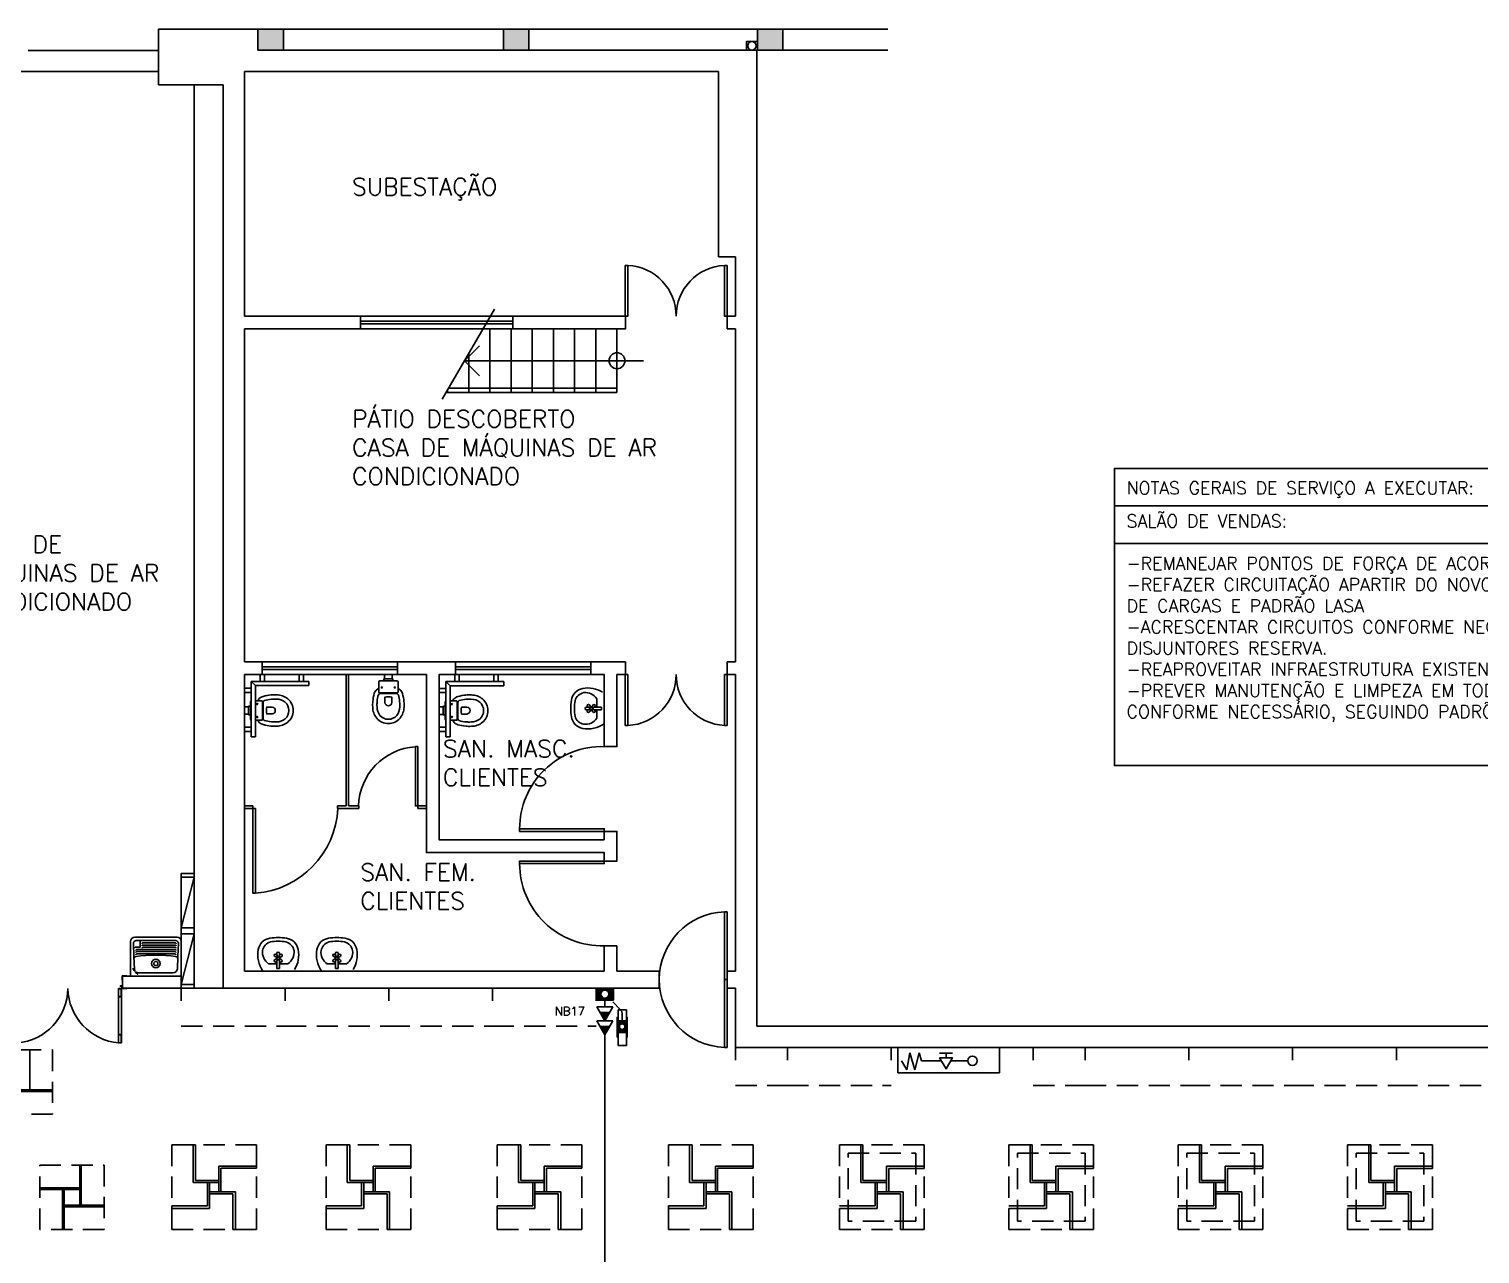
# Model space of a CAD drawing. Header units: metres. Extents: x -367 to 368, y -238 to 223.
# Drawn here: x 235.65 to 252.79, y 208.21 to 222.67 of the extents above; entities that cross this region are included whole.
import ezdxf
from ezdxf.enums import TextEntityAlignment as Align

# ---------------------------------------------------------------- set-up
doc = ezdxf.new("R2010")
doc.units = ezdxf.units.M
for name, pattern in [('CONTINU', [0]), ('DIVIDE', [31.75, 12.7, -6.35, 0, -6.35, 0, -6.35]), ('LA_BAU_BASES GERAIS_R00$0$LA_BAU_MERC_R01$0$HIDDEN', [0.375, 0.25, -0.125])]:
    doc.linetypes.add(name, pattern=pattern)
for name, color, linetype in [('ELE-INDICAÇÕES', 10, 'Continuous'), ('ELE-INSTALAÇÕES', 160, 'Continuous'), ('ELE-TOMADAS', 10, 'Continuous'), ('ELE-VARIADOS', 10, 'Continuous'), ('ELETRICA', 160, 'Continuous'), ('FOLHA', 2, 'Continuous'), ('LA_BAU_BASES GERAIS_R00$0$base', 253, 'Continuous')]:
    doc.layers.add(name, color=color, linetype=linetype)
doc.styles.add('LA_BAU_BASES GERAIS_R00$0$LA_BAU_MERC_R01$0$R40-125-RS', font='romans.shx', dxfattribs={"height": 0.1248})
doc.styles.add('LA_BAU_BASES GERAIS_R00$0$LA_BAU_MERC_R01$0$RS80', font='ROMANS', dxfattribs={"height": 0.18})
doc.styles.add('LA_BAU_BASES GERAIS_R00$0$R60-125-RS', font='romans.shx', dxfattribs={"height": 0.19})
doc.styles.add('LA_BAU_BASES GERAIS_R00$0$R80-100-RS', font='romans.shx', dxfattribs={"height": 0.203})
doc.styles.get("Standard").update_dxf_attribs({"font": 'romans.shx'})

# ---------------------------------------------------------------- blocks, each defined once
blk = doc.blocks.new('LA_BAU_BASES GERAIS_R00$0$LA_BAU_ALVENARIA TÉRREO_R01$0$JAN')
for p, q in [((0, -0.06), (1, -0.06)), ((0, -0.09), (1, -0.09))]:
    blk.add_line(p, q)
blk = doc.blocks.new('LA_BAU_BASES GERAIS_R00$0$LA_BAU_ALVENARIA TÉRREO_R01$0$A$C718C13CF')
for p, q in [((0.031, 0.258), (0.031, 0.227)), ((0.031, 0.258), (0.031, 0.227)), ((0.123, 0.258), (0.032, 0.258)), ((0.123, 0.258), (0.032, 0.258)), ((0.123, 0.227), (0.032, 0.227)), ((0.123, 0.227), (0.032, 0.227)), ((0.211, 0.227), (0.184, 0.227)), ((0.211, 0.227), (0.184, 0.227)), ((0.211, 0.257), (0.186, 0.257)), ((0.211, 0.257), (0.186, 0.257))]:
    blk.add_line(p, q)
for points in [[(0.397, 0.242, 0.034357), (0.389, 0.339, 0.320642), (0.255, 0.477, 0.205325), (0, 0.422)], [(0.353, 0.242, 0.034703), (0.345, 0.334, 0.286734), (0.242, 0.428, 0.276978), (0.088, 0.356), (0.088, 0.356)], [(0.397, 0.242, -0.034357), (0.389, 0.145, -0.320642), (0.255, 0.006, -0.186568), (0.02, 0.048)], [(0.397, 0.242, -0.034357), (0.389, 0.145, -0.320642), (0.255, 0.006, -0.186568), (0.02, 0.048)], [(0.353, 0.242, -0.034703), (0.345, 0.15, -0.286734), (0.242, 0.055, -0.276978), (0.088, 0.127), (0.088, 0.137)]]:
    blk.add_lwpolyline(points, format="xyb")
for points in [[(0.088, 0.356), (0.088, 0.258)], [(0.088, 0.326), (0.088, 0.258)], [(0.088, 0.227), (0.088, 0.127)]]:
    blk.add_lwpolyline(points)
blk.add_lwpolyline([(0.171, 0.277, -1.821489), (0.189, 0.258, 0.241819), (0.171, 0.242, 0.241819), (0.189, 0.225, -1.821489), (0.17, 0.206, 0.241819), (0.154, 0.224, 0.241819), (0.137, 0.207, -1.821489), (0.119, 0.225, 0.241819), (0.137, 0.242, 0.241819), (0.119, 0.259, -1.821489), (0.138, 0.277, 0.241819), (0.154, 0.259, 0.241819)], format="xyb", close=True)
blk.add_circle((0.154, 0.242), 0.0167)
blk.add_circle((0.154, 0.242), 0.0167)
blk.add_arc((0.211, 0.242), 0.015, 270, 90)
blk = doc.blocks.new('LA_BAU_BASES GERAIS_R00$0$LA_BAU_ALVENARIA TÉRREO_R01')
at = {"layer": 'LA_BAU_BASES GERAIS_R00$0$base', "linetype": 'Continuous'}
h = blk.add_hatch(color=256, dxfattribs=at)
h.dxf.hatch_style = 1
h.paths.add_polyline_path([(238.655, 222.67), (238.355, 222.67), (238.355, 222.42), (238.655, 222.42)])
h = blk.add_hatch(color=256, dxfattribs=at)
h.dxf.hatch_style = 1
h.paths.add_polyline_path([(241.555, 222.67), (241.255, 222.67), (241.255, 222.42), (241.555, 222.42)])
h = blk.add_hatch(color=256, dxfattribs=at)
h.dxf.hatch_style = 1
h.paths.add_polyline_path([(244.555, 222.67), (244.255, 222.67), (244.255, 222.42), (244.555, 222.42)])
for p, q in [((238.355, 222.67), (237.18, 222.67)), ((237.18, 222.67), (237.18, 222.01)), ((238.355, 222.67), (238.655, 222.67)), ((238.355, 222.42), (238.355, 222.67)), ((238.655, 222.67), (244.28, 222.67)), ((238.655, 222.67), (238.655, 222.42)), ((241.255, 222.67), (241.555, 222.67)), ((241.255, 222.42), (241.255, 222.67)), ((241.555, 222.67), (241.555, 222.42)), ((244.255, 222.67), (244.555, 222.67)), ((244.255, 222.42), (244.255, 222.67)), ((244.53, 222.67), (245.793, 222.67)), ((244.555, 222.67), (244.555, 222.42)), ((238.355, 222.42), (244.245, 222.42)), ((244.245, 222.42), (244.245, 210.9)), ((244.245, 222.42), (245.793, 222.42)), ((235.64, 222.415), (237.18, 222.415)), ((232.75, 222.17), (237.18, 222.17)), ((243.795, 222.17), (238.195, 222.17)), ((238.195, 222.17), (238.195, 219.28)), ((243.795, 219.98), (243.795, 222.17)), ((237.18, 222.01), (237.945, 222.01)), ((237.6, 211.35), (237.6, 222.01)), ((237.945, 222.01), (237.945, 211.35)), ((243.995, 219.98), (243.795, 219.98)), ((243.995, 219.28), (243.995, 219.98)), ((240.529, 218.3), (241.147, 219.363)), ((238.195, 219.28), (239.565, 219.28)), ((239.565, 219.28), (241.365, 219.28)), ((239.565, 219.28), (239.565, 219.13)), ((243.895, 219.13), (243.895, 219.28)), ((243.895, 219.28), (243.995, 219.28)), ((239.565, 219.13), (238.195, 219.13)), ((238.195, 219.13), (238.195, 215.2)), ((239.565, 219.13), (241.365, 219.13)), ((241.095, 219.13), (241.095, 218.38)), ((241.345, 219.13), (241.345, 218.38)), ((241.595, 219.13), (241.595, 218.38)), ((241.845, 219.13), (241.845, 218.38)), ((242.095, 219.13), (242.095, 218.38)), ((242.345, 219.13), (242.345, 218.38)), ((242.595, 219.13), (242.595, 218.38)), ((243.995, 219.13), (243.895, 219.13)), ((243.995, 215.2), (243.995, 219.13)), ((240.845, 218.843), (240.845, 218.38)), ((240.575, 218.38), (242.595, 218.38)), ((240.595, 218.414), (240.595, 218.38)), ((240.604, 218.43), (242.595, 218.43)), ((238.195, 215.2), (238.403, 215.2)), ((238.403, 215.05), (238.195, 215.05)), ((238.195, 215.05), (238.195, 211.55)), ((238.381, 214.97), (238.381, 215.05)), ((238.403, 215.2), (240.003, 215.2)), ((238.403, 215.2), (238.403, 215.05)), ((238.403, 215.14), (240.003, 215.14)), ((238.403, 215.11), (240.003, 215.11)), ((238.403, 215.05), (240.003, 215.05)), ((238.431, 214.97), (238.431, 215.05)), ((238.842, 214.97), (238.842, 215.05)), ((238.892, 214.97), (238.892, 215.05)), ((239.395, 215.05), (239.395, 213.5)), ((239.425, 215.05), (239.425, 213.5)), ((239.851, 215.001), (239.851, 215.05)), ((239.94, 215.001), (239.94, 215.05)), ((240.688, 215.2), (242.287, 215.2)), ((240.688, 215.14), (242.287, 215.14)), ((240.688, 215.11), (242.287, 215.11)), ((240.688, 215.05), (242.287, 215.05)), ((243.895, 215.05), (243.895, 215.2)), ((243.895, 215.2), (243.995, 215.2)), ((243.995, 215.05), (243.895, 215.05)), ((243.995, 211.55), (243.995, 215.05)), ((238.275, 214.889), (238.195, 214.889)), ((238.275, 214.97), (238.957, 214.97)), ((238.275, 214.97), (238.275, 214.315)), ((238.275, 214.97), (238.325, 214.92)), ((238.325, 214.92), (238.957, 214.92)), ((238.325, 214.92), (238.325, 214.315)), ((238.957, 214.97), (238.957, 214.92)), ((240.575, 214.888), (240.495, 214.888)), ((240.575, 214.969), (240.575, 214.314)), ((240.575, 214.969), (240.625, 214.919)), ((240.575, 214.969), (241.257, 214.969)), ((240.625, 214.919), (240.625, 214.314)), ((240.625, 214.919), (241.257, 214.919)), ((240.681, 214.969), (240.681, 215.049)), ((240.731, 214.969), (240.731, 215.049)), ((241.142, 214.969), (241.142, 215.049)), ((241.192, 214.969), (241.192, 215.049)), ((241.257, 214.969), (241.257, 214.919)), ((238.275, 214.839), (238.195, 214.839)), ((240.575, 214.838), (240.495, 214.838)), ((238.242, 214.671), (238.195, 214.671)), ((238.242, 214.582), (238.195, 214.582)), ((240.542, 214.67), (240.495, 214.67)), ((240.542, 214.581), (240.495, 214.581)), ((238.275, 214.429), (238.195, 214.429)), ((238.275, 214.379), (238.195, 214.379)), ((240.575, 214.428), (240.495, 214.428)), ((240.575, 214.378), (240.495, 214.378)), ((238.325, 214.315), (238.275, 214.315)), ((240.625, 214.314), (240.575, 214.314)), ((238.195, 213.5), (238.295, 213.5)), ((238.195, 213.47), (238.295, 213.47)), ((238.295, 213.5), (238.295, 213.47)), ((239.295, 213.5), (239.395, 213.5)), ((239.295, 213.5), (239.295, 213.47)), ((239.295, 213.47), (239.545, 213.47)), ((239.425, 213.5), (239.545, 213.5)), ((239.545, 213.5), (239.545, 213.47)), ((240.245, 213.5), (240.345, 213.5)), ((240.245, 213.5), (240.245, 213.47)), ((240.245, 213.47), (240.345, 213.47)), ((237.6, 212.661), (237.45, 212.061)), ((237.45, 211.991), (237.45, 212.061)), ((237.6, 211.991), (237.45, 211.391)), ((236.85, 211.9), (236.85, 211.5)), ((236.885, 211.879), (236.891, 211.723)), ((236.9, 211.95), (237.4, 211.95)), ((236.955, 211.832), (236.907, 211.832)), ((236.955, 211.91), (236.915, 211.91)), ((237.135, 211.806), (236.924, 211.806)), ((237.135, 211.91), (236.955, 211.91)), ((236.965, 211.842), (236.965, 211.9)), ((237.135, 211.884), (236.995, 211.884)), ((237.135, 211.858), (236.996, 211.858)), ((237.135, 211.832), (236.997, 211.832)), ((237.135, 211.91), (237.385, 211.91)), ((237.135, 211.884), (237.379, 211.884)), ((237.135, 211.858), (237.378, 211.858)), ((237.135, 211.832), (237.377, 211.832)), ((237.135, 211.806), (237.376, 211.806)), ((237.415, 211.879), (237.409, 211.723)), ((237.45, 211.9), (237.45, 211.5)), ((242.445, 211.55), (242.445, 211.85)), ((242.445, 211.85), (242.595, 211.85)), ((242.595, 211.85), (242.595, 211.55)), ((236.891, 211.723), (236.897, 211.571)), ((237.134, 211.78), (236.923, 211.78)), ((237.134, 211.754), (236.924, 211.754)), ((237.134, 211.78), (237.375, 211.78)), ((237.134, 211.754), (237.374, 211.754)), ((237.409, 211.723), (237.403, 211.578)), ((236.86, 211.49), (237.44, 211.49)), ((236.947, 211.53), (237.135, 211.53)), ((237.353, 211.53), (237.135, 211.53)), ((238.195, 211.55), (242.445, 211.55)), ((242.595, 211.55), (243.095, 211.55)), ((243.095, 211.55), (243.095, 211.35)), ((243.895, 211.35), (243.895, 211.55)), ((243.895, 211.55), (243.995, 211.55)), ((236.707, 211.342), (236.707, 210.798)), ((236.742, 211.342), (236.742, 210.798)), ((237.45, 211.38), (237.45, 211.35)), ((243.095, 211.35), (237.6, 211.35)), ((243.995, 211.35), (243.895, 211.35)), ((243.995, 210.65), (243.995, 211.35)), ((244.245, 210.9), (267.681, 210.9)), ((255.305, 210.65), (243.995, 210.65)), ((245.956, 210.491), (246.017, 210.385)), ((246.017, 210.385), (246.054, 210.587)), ((246.054, 210.587), (246.113, 210.385)), ((246.113, 210.385), (246.162, 210.587)), ((246.162, 210.587), (246.193, 210.492)), ((246.193, 210.492), (246.426, 210.492)), ((246.405, 210.582), (246.556, 210.582)), ((246.481, 210.527), (246.481, 210.582)), ((246.536, 210.492), (246.739, 210.492))]:
    blk.add_line(p, q, dxfattribs=at)
for points in [[(244.123, 222.42), (244.123, 222.522), (244.255, 222.522)], [(239.94, 215.001), (239.895, 215.001), (239.85, 215.001)], [(238.242, 214.671), (238.242, 214.627), (238.242, 214.582)], [(240.542, 214.67), (240.542, 214.625), (240.542, 214.581)], [(237.45, 212.661), (237.45, 212.702), (237.6, 212.702)], [(243.895, 211.45), (243.865, 211.45), (243.895, 211.45), (243.895, 212.25), (243.865, 212.25), (243.865, 211.45)], [(237.6, 211.35), (237.45, 211.35), (237.45, 211.391)], [(243.895, 211.45), (243.865, 211.45), (243.895, 211.45), (243.895, 210.65), (243.865, 210.65), (243.865, 211.45)], [(236.738, 211.249), (236.725, 211.249), (236.725, 211.246)], [(242.607, 210.773), (242.597, 210.773), (242.597, 211.003), (242.607, 211.003)], [(242.707, 211.003), (242.717, 211.003), (242.717, 210.773), (242.707, 210.773)], [(236.738, 210.799), (236.725, 210.799), (236.725, 210.802)]]:
    blk.add_lwpolyline(points, dxfattribs=at)
for points in [[(242.693, 219.88), (242.723, 219.88), (242.723, 219.28), (242.693, 219.28)], [(243.895, 219.88), (243.865, 219.88), (243.865, 219.28), (243.895, 219.28)], [(241.365, 219.13), (241.365, 219.28), (242.695, 219.28), (242.695, 219.13)], [(242.445, 213.1), (242.445, 213.2), (242.595, 213.2), (242.595, 212.85), (242.445, 212.85), (242.445, 212.95), (240.345, 212.95), (240.345, 215.05), (240.003, 215.05), (240.003, 215.2), (240.688, 215.2), (240.688, 215.05), (240.495, 215.05), (240.495, 213.1)], [(242.287, 215.2), (242.695, 215.2), (242.695, 215.05), (242.595, 215.05), (242.595, 214.2), (242.445, 214.2), (242.445, 215.05), (242.287, 215.05)], [(242.693, 214.45), (242.723, 214.45), (242.723, 215.05), (242.693, 215.05)], [(243.895, 214.45), (243.865, 214.45), (243.865, 215.05), (243.895, 215.05)], [(240.245, 214.2), (240.215, 214.2), (240.215, 213.5), (240.245, 213.5)], [(238.325, 213.47), (238.325, 212.47), (238.295, 212.47), (238.295, 213.47)], [(241.445, 213.23), (241.445, 213.2), (242.445, 213.2), (242.445, 213.23)], [(241.445, 212.82), (241.445, 212.85), (242.445, 212.85), (242.445, 212.82)], [(237.6, 212.061), (237.6, 212.661), (237.45, 212.661), (237.45, 212.061)], [(237.6, 211.391), (237.6, 211.991), (237.45, 211.991), (237.45, 211.391)], [(236.757, 211.49), (237.45, 211.49), (237.45, 211.35), (236.757, 211.35)], [(245.912, 210.35), (245.912, 210.65), (247.112, 210.65), (247.112, 210.35)], [(246.405, 210.527), (246.556, 210.527), (246.481, 210.396)]]:
    blk.add_lwpolyline(points, close=True, dxfattribs=at)
for points in [[(239.895, 214.976), (239.794, 214.976, 0.411177), (239.781, 214.964), (239.781, 214.894, -0.293607), (239.777, 214.886, 0.168721), (239.739, 214.852, 0.065493), (239.729, 214.826, 0.054217), (239.711, 214.734, 0.032691), (239.71, 214.668, 0.170487), (239.757, 214.536, 0.222764), (239.895, 214.472, 0.222764), (240.033, 214.536, 0.170487), (240.08, 214.668, 0.032691), (240.079, 214.734, 0.054217), (240.061, 214.826, 0.065493), (240.051, 214.852, 0.168721), (240.013, 214.886, -0.293607), (240.009, 214.894), (240.009, 214.964, 0.411177), (239.996, 214.976)], [(238.72, 214.627, -0.222371), (238.675, 214.528, -0.171293), (238.573, 214.492, -0.033324), (238.513, 214.493, -0.054221), (238.432, 214.509, -0.314946), (238.416, 214.532), (238.416, 214.627), (238.416, 214.721, -0.314946), (238.432, 214.744, -0.054221), (238.513, 214.76, -0.033324), (238.573, 214.761, -0.171293), (238.675, 214.725, -0.222371)], [(239.895, 214.523, -0.222371), (239.796, 214.568, -0.171293), (239.761, 214.669, -0.033324), (239.762, 214.73, -0.054221), (239.777, 214.811, -0.314946), (239.8, 214.827), (239.895, 214.827), (239.99, 214.827, -0.314946), (240.013, 214.811, -0.054221), (240.028, 214.73, -0.033324), (240.029, 214.669, -0.171293), (239.994, 214.568, -0.222371)], [(239.936, 214.72), (239.936, 214.784, 0.075), (239.854, 214.784), (239.854, 214.72, 0.9125)], [(241.02, 214.625, -0.222371), (240.975, 214.526, -0.171293), (240.873, 214.491, -0.033324), (240.813, 214.492, -0.054221), (240.732, 214.508, -0.314946), (240.716, 214.53), (240.716, 214.625), (240.716, 214.72, -0.314946), (240.732, 214.743, -0.054221), (240.813, 214.759, -0.033324), (240.873, 214.76, -0.171293), (240.975, 214.724, -0.222371)], [(238.523, 214.667), (238.459, 214.667, 0.075), (238.459, 214.586), (238.523, 214.586, 0.9125)], [(240.823, 214.666), (240.759, 214.666, 0.075), (240.759, 214.585), (240.823, 214.585, 0.9125)], [(236.753, 211.495), (236.753, 211.442), (236.754, 211.442, 0.414214), (236.757, 211.445), (236.757, 211.487, -0.414214), (236.76, 211.49), (236.8, 211.49, 0.414214), (236.803, 211.493), (236.803, 211.495)], [(236.757, 211.353), (236.757, 211.375, 0.414214), (236.754, 211.378), (236.753, 211.378), (236.753, 211.345), (236.803, 211.345), (236.803, 211.347, 0.414214), (236.8, 211.35), (236.76, 211.35, -0.414214)], [(236.707, 210.798), (236.707, 210.706, 0.414214), (236.711, 210.702), (236.738, 210.702, 0.414214), (236.742, 210.706), (236.742, 210.798, 0.414214), (236.738, 210.802), (236.711, 210.802, 0.414214)]]:
    blk.add_lwpolyline(points, format="xyb", close=True, dxfattribs=at)
for points in [[(240.009, 214.894), (240.009, 214.843, -0.422271), (240.001, 214.835), (239.789, 214.835, -0.422271), (239.781, 214.843), (239.781, 214.894)], [(239.85, 215.001, 0.399707), (239.843, 214.994), (239.843, 214.976)], [(239.94, 215.001, -0.399707), (239.947, 214.994), (239.947, 214.976)], [(238.275, 214.739, 0.325831), (238.267, 214.728), (238.267, 214.627), (238.267, 214.525, 0.325831), (238.275, 214.514, 0.325831)], [(238.325, 214.513), (238.348, 214.513, -0.293607), (238.356, 214.508, 0.168721), (238.391, 214.471, 0.065493), (238.417, 214.461, 0.054217), (238.508, 214.443, 0.032691), (238.575, 214.442, 0.170487), (238.707, 214.489, 0.222764), (238.771, 214.627, 0.222764), (238.707, 214.764, 0.170487), (238.575, 214.812, 0.032691), (238.508, 214.81, 0.054217), (238.417, 214.793, 0.065493), (238.391, 214.782, 0.168721), (238.356, 214.745, -0.293607), (238.348, 214.74), (238.325, 214.74)], [(238.348, 214.74), (238.4, 214.74, -0.422271), (238.408, 214.732), (238.408, 214.521, -0.422271), (238.4, 214.513), (238.348, 214.513)], [(240.575, 214.738, 0.325831), (240.567, 214.727), (240.567, 214.625), (240.567, 214.524, 0.325831), (240.575, 214.512, 0.325831)], [(240.625, 214.512), (240.648, 214.512, -0.293607), (240.656, 214.507, 0.168721), (240.691, 214.47, 0.065493), (240.717, 214.459, 0.054217), (240.808, 214.441, 0.032691), (240.875, 214.44, 0.170487), (241.007, 214.487, 0.222764), (241.071, 214.625, 0.222764), (241.007, 214.763, 0.170487), (240.875, 214.81, 0.032691), (240.808, 214.809, 0.054217), (240.717, 214.791, 0.065493), (240.691, 214.781, 0.168721), (240.656, 214.743, -0.293607), (240.648, 214.739), (240.625, 214.739)], [(240.648, 214.739), (240.7, 214.739, -0.422271), (240.708, 214.731), (240.708, 214.52, -0.422271), (240.7, 214.512), (240.648, 214.512)], [(238.242, 214.671, -0.399707), (238.249, 214.678), (238.267, 214.678)], [(238.242, 214.582, 0.399707), (238.249, 214.575), (238.267, 214.575)], [(238.771, 214.628, 0.000669), (238.771, 214.628, 0.170487)], [(240.542, 214.67, -0.399707), (240.549, 214.677), (240.567, 214.677)], [(240.542, 214.581, 0.399707), (240.549, 214.574), (240.567, 214.574)], [(241.071, 214.626, 0.000669), (241.071, 214.627, 0.170487)], [(239.895, 214.472, 0.000669), (239.895, 214.472, 0.170487)], [(236.742, 211.342, 0.414214), (236.738, 211.346), (236.711, 211.346, 0.414214), (236.707, 211.342)], [(236.724, 211.246), (236.724, 211.249), (236.711, 211.249, -0.414214), (236.71, 211.25), (236.71, 211.342, -0.414214), (236.711, 211.343), (236.738, 211.343, -0.414214), (236.739, 211.342), (236.739, 211.25, -0.414214), (236.738, 211.249)], [(236.753, 211.376), (236.728, 211.376), (236.728, 211.375, 0.414214), (236.731, 211.372), (236.745, 211.372, -0.414214), (236.748, 211.369), (236.748, 211.355, 0.414214), (236.751, 211.352), (236.753, 211.352)], [(236.707, 211.25, 0.414214), (236.711, 211.246), (236.738, 211.246, 0.414214), (236.742, 211.25)], [(236.724, 210.802), (236.724, 210.799), (236.711, 210.799, 0.414214), (236.71, 210.798)], [(236.71, 210.798), (236.71, 210.706, 0.414214), (236.711, 210.705), (236.738, 210.705, 0.414214), (236.739, 210.706), (236.739, 210.798, 0.414214), (236.738, 210.799)]]:
    blk.add_lwpolyline(points, format="xyb", dxfattribs=at)
at = {"layer": 'LA_BAU_BASES GERAIS_R00$0$base', "linetype": 'Continuous', "elevation": 0}
blk.add_lwpolyline([(242.607, 211.093), (242.707, 211.093), (242.707, 210.673), (242.607, 210.673)], close=True, dxfattribs=at)
at = {"layer": 'LA_BAU_BASES GERAIS_R00$0$base', "linetype": 'Continuous'}
for centre, radius in [((244.189, 222.472), 0.05), ((239.818, 214.898), 0.0071), ((239.972, 214.898), 0.0071), ((238.345, 214.703), 0.0071), ((240.645, 214.702), 0.0071), ((238.345, 214.55), 0.0071), ((240.645, 214.549), 0.0071), ((237.149, 211.64), 0.05), ((237.149, 211.64), 0.025), ((236.747, 211.347), 0.00438), ((236.747, 211.347), 0.00238), ((246.793, 210.492), 0.0549)]:
    blk.add_circle(centre, radius, dxfattribs=at)
for centre, radius, start, end in [((242.693, 219.28), 0.601, 0, 87.1376), ((243.895, 219.28), 0.601, 92.8624, 180), ((242.693, 215.05), 0.601, 272.8624, 0), ((243.895, 215.05), 0.601, 180, 267.1376), ((240.262, 213.482), 0.719, 93.7751, 178.5816), ((242.415, 213.23), 0.97, 88.2551, 180), ((238.247, 213.519), 1.052, 274.2259, 357.2997), ((242.415, 212.82), 0.97, 180, 271.7449), ((243.895, 211.451), 0.8, 92.1476, 180.0402), ((236.9, 211.9), 0.05, 90, 180), ((236.915, 211.88), 0.03, 90, 182.2243), ((236.907, 211.822), 0.01, 90, 182.2243), ((236.924, 211.796), 0.01, 90, 182.2243), ((236.955, 211.9), 0.01, 0, 90), ((236.955, 211.842), 0.01, 270, 0), ((236.995, 211.874), 0.01, 90, 182.2243), ((236.996, 211.848), 0.01, 90, 182.2243), ((236.997, 211.822), 0.01, 90, 182.2243), ((237.376, 211.796), 0.01, 357.7757, 90), ((237.377, 211.822), 0.01, 357.7757, 90), ((237.378, 211.848), 0.01, 357.7757, 90), ((237.379, 211.874), 0.01, 357.7757, 90), ((237.385, 211.88), 0.03, 357.7757, 90), ((237.4, 211.9), 0.05, 0, 90), ((236.915, 211.698), 0.025, 99.1743, 159.9666), ((237.149, 209.993), 1.746, 82.1711, 97.8289), ((236.923, 211.77), 0.01, 90, 182.2243), ((236.924, 211.744), 0.01, 90, 182.2243), ((237.374, 211.744), 0.01, 357.7757, 90), ((237.375, 211.77), 0.01, 357.7757, 90), ((237.383, 211.698), 0.025, 357.7757, 80.8257), ((236.86, 211.5), 0.01, 180, 270), ((236.882, 211.574), 0.005, 5.5996, 180), ((236.947, 211.58), 0.06, 185.5996, 205.1435), ((236.897, 211.557), 0.005, 205.1435, 25.1435), ((236.947, 211.58), 0.05, 190.4931, 205.1435), ((236.914, 211.536), 0.005, 53.6197, 233.6197), ((236.947, 211.58), 0.06, 233.6197, 254.832), ((236.947, 211.58), 0.05, 233.6197, 270), ((236.93, 211.517), 0.005, 270, 74.832), ((237.353, 211.58), 0.05, 270, 357.7757), ((237.44, 211.5), 0.01, 270, 0), ((235.458, 211.351), 0.651, 274.7799, 359.5555), ((236.771, 211.362), 0.662, 181.3746, 264.8076), ((243.895, 211.449), 0.8, 179.9598, 267.8524)]:
    blk.add_arc(centre, radius, start, end, dxfattribs=at)
at = {"layer": 'LA_BAU_BASES GERAIS_R00$0$base', "linetype": 'Continuous', "xscale": 1.8, "zscale": 1.8}
blk.add_blockref('LA_BAU_BASES GERAIS_R00$0$LA_BAU_ALVENARIA TÉRREO_R01$0$JAN', (239.565, 219.28), dxfattribs=at)
at = {"layer": 'LA_BAU_BASES GERAIS_R00$0$base', "linetype": 'Continuous'}
for p, rotation in [((242.445, 214.892), 180), ((238.836, 211.55), 90), ((239.528, 211.55), 90)]:
    blk.add_blockref('LA_BAU_BASES GERAIS_R00$0$LA_BAU_ALVENARIA TÉRREO_R01$0$A$C718C13CF', p, dxfattribs=dict(at, rotation=rotation))
blk = doc.blocks.new('LA_BAU_BASES GERAIS_R00$0$LA_BAU_MERC_R01')
at = {"layer": 'LA_BAU_BASES GERAIS_R00$0$base'}
for p, q in [((237.45, 211.35), (237.45, 211.2)), ((238.675, 211.35), (237.45, 211.35)), ((238.675, 211.35), (238.675, 211.2)), ((239.9, 211.35), (238.675, 211.35)), ((238.675, 211.35), (238.675, 211.2)), ((239.9, 211.35), (239.9, 211.2)), ((241.125, 211.35), (239.9, 211.35)), ((239.9, 211.35), (239.9, 211.2)), ((241.125, 211.35), (241.125, 211.2)), ((242.35, 211.35), (241.125, 211.35)), ((241.125, 211.35), (241.125, 211.2)), ((242.35, 211.35), (242.35, 211.2)), ((243.995, 210.65), (243.995, 210.5)), ((244.607, 210.65), (243.995, 210.65)), ((244.607, 210.65), (244.607, 210.5)), ((245.833, 210.65), (244.607, 210.65)), ((244.607, 210.65), (244.607, 210.5)), ((245.833, 210.65), (245.833, 210.5)), ((247.511, 210.65), (247.511, 210.5)), ((248.124, 210.65), (247.511, 210.65)), ((248.124, 210.65), (248.124, 210.5)), ((248.124, 210.65), (248.124, 210.5)), ((249.349, 210.65), (248.124, 210.65)), ((249.349, 210.65), (249.349, 210.5)), ((249.349, 210.65), (249.349, 210.5)), ((250.574, 210.65), (249.349, 210.65)), ((250.574, 210.65), (250.574, 210.5)), ((250.574, 210.65), (250.574, 210.5)), ((251.799, 210.65), (250.574, 210.65)), ((251.799, 210.65), (251.799, 210.5)), ((251.799, 210.65), (251.799, 210.5)), ((253.024, 210.65), (251.799, 210.65)), ((237.588, 209.5), (237.618, 209.5)), ((239.409, 209.5), (239.439, 209.5)), ((241.431, 209.5), (241.461, 209.5)), ((243.452, 209.5), (243.482, 209.5)), ((245.474, 209.5), (245.499, 209.5)), ((247.474, 209.5), (247.499, 209.5)), ((249.474, 209.5), (249.499, 209.5)), ((251.474, 209.5), (251.499, 209.5)), ((238.338, 209.25), (238.338, 209.225)), ((240.159, 209.25), (240.159, 209.225)), ((242.181, 209.25), (242.181, 209.225)), ((244.202, 209.25), (244.202, 209.225)), ((246.224, 209.25), (246.224, 209.22)), ((248.224, 209.25), (248.224, 209.22)), ((250.224, 209.25), (250.224, 209.22)), ((252.224, 209.25), (252.224, 209.22)), ((237.338, 208.75), (237.338, 208.78)), ((239.159, 208.75), (239.159, 208.78)), ((241.181, 208.75), (241.181, 208.78)), ((243.202, 208.75), (243.202, 208.78)), ((238.088, 208.5), (238.058, 208.5)), ((239.909, 208.5), (239.879, 208.5)), ((241.931, 208.5), (241.901, 208.5)), ((243.952, 208.5), (243.922, 208.5)), ((245.974, 208.5), (245.944, 208.5)), ((247.974, 208.5), (247.944, 208.5)), ((249.974, 208.5), (249.944, 208.5)), ((251.974, 208.5), (251.944, 208.5))]:
    blk.add_line(p, q, dxfattribs=at)
at = {"layer": 'LA_BAU_BASES GERAIS_R00$0$base', "linetype": 'LA_BAU_BASES GERAIS_R00$0$LA_BAU_MERC_R01$0$HIDDEN'}
for p, q in [((237.45, 210.9), (238.675, 210.9)), ((238.675, 210.9), (239.9, 210.9)), ((239.9, 210.9), (241.125, 210.9)), ((241.125, 210.9), (242.35, 210.9)), ((235.17, 210.62), (235.93, 210.62)), ((235.93, 210.62), (235.93, 209.86)), ((243.995, 210.2), (244.607, 210.2)), ((244.607, 210.2), (245.833, 210.2)), ((247.511, 210.2), (248.124, 210.2)), ((248.124, 210.2), (249.349, 210.2)), ((249.349, 210.2), (250.574, 210.2)), ((250.574, 210.2), (251.799, 210.2)), ((251.799, 210.2), (253.024, 210.2)), ((235.93, 209.86), (235.17, 209.86)), ((237.338, 209.5), (238.338, 209.5)), ((237.338, 208.5), (237.338, 209.5)), ((238.338, 209.5), (238.338, 208.5)), ((239.159, 209.5), (240.159, 209.5)), ((239.159, 208.5), (239.159, 209.5)), ((240.159, 209.5), (240.159, 208.5)), ((241.181, 209.5), (242.181, 209.5)), ((241.181, 208.5), (241.181, 209.5)), ((242.181, 209.5), (242.181, 208.5)), ((243.202, 209.5), (244.202, 209.5)), ((243.202, 208.5), (243.202, 209.5)), ((244.202, 209.5), (244.202, 208.5)), ((245.224, 209.5), (246.224, 209.5)), ((245.224, 208.5), (245.224, 209.5)), ((245.324, 209.4), (246.124, 209.4)), ((245.324, 208.6), (245.324, 209.4)), ((246.124, 209.4), (246.124, 208.6)), ((246.224, 209.5), (246.224, 208.5)), ((247.224, 209.5), (248.224, 209.5)), ((247.224, 208.5), (247.224, 209.5)), ((247.324, 209.4), (248.124, 209.4)), ((247.324, 208.6), (247.324, 209.4)), ((248.124, 209.4), (248.124, 208.6)), ((248.224, 209.5), (248.224, 208.5)), ((249.224, 209.5), (250.224, 209.5)), ((249.224, 208.5), (249.224, 209.5)), ((249.324, 209.4), (250.124, 209.4)), ((249.324, 208.6), (249.324, 209.4)), ((250.124, 209.4), (250.124, 208.6)), ((250.224, 209.5), (250.224, 208.5)), ((251.224, 209.5), (252.224, 209.5)), ((251.224, 208.5), (251.224, 209.5)), ((251.324, 209.4), (252.124, 209.4)), ((251.324, 208.6), (251.324, 209.4)), ((252.124, 209.4), (252.124, 208.6)), ((252.224, 209.5), (252.224, 208.5)), ((235.778, 208.5), (235.778, 209.26)), ((235.778, 209.26), (236.538, 209.26)), ((236.538, 209.26), (236.538, 208.5)), ((246.124, 208.6), (245.324, 208.6)), ((248.124, 208.6), (247.324, 208.6)), ((250.124, 208.6), (249.324, 208.6)), ((252.124, 208.6), (251.324, 208.6)), ((236.538, 208.5), (235.778, 208.5)), ((238.338, 208.5), (237.338, 208.5)), ((240.159, 208.5), (239.159, 208.5)), ((242.181, 208.5), (241.181, 208.5)), ((244.202, 208.5), (243.202, 208.5)), ((246.224, 208.5), (245.224, 208.5)), ((248.224, 208.5), (247.224, 208.5)), ((250.224, 208.5), (249.224, 208.5)), ((252.224, 208.5), (251.224, 208.5))]:
    blk.add_line(p, q, dxfattribs=at)
at = {"layer": 'LA_BAU_BASES GERAIS_R00$0$base', "linetype": 'Continuous'}
for p, q in [((235.661, 210.62), (235.661, 210.148)), ((235.93, 210.148), (235.458, 210.148)), ((235.93, 210.129), (235.458, 210.129)), ((237.588, 209.055), (237.588, 209.5)), ((237.618, 209.08), (237.618, 209.5)), ((239.409, 209.055), (239.409, 209.5)), ((239.439, 209.08), (239.439, 209.5)), ((241.431, 209.055), (241.431, 209.5)), ((241.461, 209.08), (241.461, 209.5)), ((243.452, 209.055), (243.452, 209.5)), ((243.482, 209.08), (243.482, 209.5)), ((245.474, 209.055), (245.474, 209.5)), ((245.499, 209.08), (245.499, 209.5)), ((247.474, 209.055), (247.474, 209.5)), ((247.499, 209.08), (247.499, 209.5)), ((249.474, 209.055), (249.474, 209.5)), ((249.499, 209.08), (249.499, 209.5)), ((251.474, 209.055), (251.474, 209.5)), ((251.499, 209.08), (251.499, 209.5)), ((236.25, 209.26), (236.25, 208.788)), ((236.269, 209.26), (236.269, 208.788)), ((237.893, 209.25), (238.338, 209.25)), ((237.893, 208.945), (237.893, 209.25)), ((237.918, 208.945), (237.918, 209.225)), ((237.918, 209.225), (238.338, 209.225)), ((239.714, 209.25), (240.159, 209.25)), ((239.714, 208.945), (239.714, 209.25)), ((239.739, 208.945), (239.739, 209.225)), ((239.739, 209.225), (240.159, 209.225)), ((241.736, 209.25), (242.181, 209.25)), ((241.736, 208.945), (241.736, 209.25)), ((241.761, 208.945), (241.761, 209.225)), ((241.761, 209.225), (242.181, 209.225)), ((243.757, 209.25), (244.202, 209.25)), ((243.757, 208.945), (243.757, 209.25)), ((243.782, 208.945), (243.782, 209.225)), ((243.782, 209.225), (244.202, 209.225)), ((245.779, 208.945), (245.779, 209.25)), ((245.779, 209.25), (246.224, 209.25)), ((247.779, 208.945), (247.779, 209.25)), ((247.779, 209.25), (248.224, 209.25)), ((249.779, 208.945), (249.779, 209.25)), ((249.779, 209.25), (250.224, 209.25)), ((251.779, 208.945), (251.779, 209.25)), ((251.779, 209.25), (252.224, 209.25)), ((237.588, 209.055), (237.893, 209.055)), ((237.618, 209.08), (237.893, 209.08)), ((237.758, 208.78), (237.758, 209.055)), ((237.783, 208.75), (237.783, 209.055)), ((239.409, 209.055), (239.714, 209.055)), ((239.439, 209.08), (239.714, 209.08)), ((239.579, 208.78), (239.579, 209.055)), ((239.604, 208.75), (239.604, 209.055)), ((241.431, 209.055), (241.736, 209.055)), ((241.461, 209.08), (241.736, 209.08)), ((241.601, 208.78), (241.601, 209.055)), ((241.626, 208.75), (241.626, 209.055)), ((243.452, 209.055), (243.757, 209.055)), ((243.482, 209.08), (243.757, 209.08)), ((243.622, 208.78), (243.622, 209.055)), ((243.647, 208.75), (243.647, 209.055)), ((245.779, 209.055), (245.474, 209.055)), ((245.779, 209.08), (245.499, 209.08)), ((245.644, 208.78), (245.644, 209.055)), ((245.669, 208.75), (245.669, 209.055)), ((245.804, 208.945), (245.804, 209.22)), ((245.804, 209.22), (246.224, 209.22)), ((247.779, 209.055), (247.474, 209.055)), ((247.779, 209.08), (247.499, 209.08)), ((247.644, 208.78), (247.644, 209.055)), ((247.669, 208.75), (247.669, 209.055)), ((247.804, 208.945), (247.804, 209.22)), ((247.804, 209.22), (248.224, 209.22)), ((249.779, 209.055), (249.474, 209.055)), ((249.779, 209.08), (249.499, 209.08)), ((249.644, 208.78), (249.644, 209.055)), ((249.669, 208.75), (249.669, 209.055)), ((249.804, 208.945), (249.804, 209.22)), ((249.804, 209.22), (250.224, 209.22)), ((251.779, 209.055), (251.474, 209.055)), ((251.779, 209.08), (251.499, 209.08)), ((251.644, 208.78), (251.644, 209.055)), ((251.669, 208.75), (251.669, 209.055)), ((251.804, 208.945), (251.804, 209.22)), ((251.804, 209.22), (252.224, 209.22)), ((236.25, 208.991), (235.778, 208.991)), ((236.25, 208.972), (235.778, 208.972)), ((236.047, 208.972), (236.047, 208.5)), ((236.066, 208.972), (236.066, 208.5)), ((237.783, 208.945), (238.088, 208.945)), ((237.783, 208.92), (238.058, 208.92)), ((238.058, 208.92), (238.058, 208.5)), ((238.088, 208.945), (238.088, 208.5)), ((239.604, 208.945), (239.909, 208.945)), ((239.604, 208.92), (239.879, 208.92)), ((239.879, 208.92), (239.879, 208.5)), ((239.909, 208.945), (239.909, 208.5)), ((241.626, 208.945), (241.931, 208.945)), ((241.626, 208.92), (241.901, 208.92)), ((241.901, 208.92), (241.901, 208.5)), ((241.931, 208.945), (241.931, 208.5)), ((243.647, 208.945), (243.952, 208.945)), ((243.647, 208.92), (243.922, 208.92)), ((243.922, 208.92), (243.922, 208.5)), ((243.952, 208.945), (243.952, 208.5)), ((245.974, 208.945), (245.669, 208.945)), ((245.944, 208.92), (245.669, 208.92)), ((245.944, 208.92), (245.944, 208.5)), ((245.974, 208.945), (245.974, 208.5)), ((247.974, 208.945), (247.669, 208.945)), ((247.944, 208.92), (247.669, 208.92)), ((247.944, 208.92), (247.944, 208.5)), ((247.974, 208.945), (247.974, 208.5)), ((249.974, 208.945), (249.669, 208.945)), ((249.944, 208.92), (249.669, 208.92)), ((249.944, 208.92), (249.944, 208.5)), ((249.974, 208.945), (249.974, 208.5)), ((251.974, 208.945), (251.669, 208.945)), ((251.944, 208.92), (251.669, 208.92)), ((251.944, 208.92), (251.944, 208.5)), ((251.974, 208.945), (251.974, 208.5)), ((236.538, 208.788), (236.066, 208.788)), ((236.538, 208.769), (236.066, 208.769)), ((237.758, 208.78), (237.338, 208.78)), ((237.783, 208.75), (237.338, 208.75)), ((239.579, 208.78), (239.159, 208.78)), ((239.604, 208.75), (239.159, 208.75)), ((241.601, 208.78), (241.181, 208.78)), ((241.626, 208.75), (241.181, 208.75)), ((243.622, 208.78), (243.202, 208.78)), ((243.647, 208.75), (243.202, 208.75)), ((245.644, 208.78), (245.224, 208.78)), ((245.669, 208.75), (245.224, 208.75)), ((247.644, 208.78), (247.224, 208.78)), ((247.669, 208.75), (247.224, 208.75)), ((249.644, 208.78), (249.224, 208.78)), ((249.669, 208.75), (249.224, 208.75)), ((251.644, 208.78), (251.224, 208.78)), ((251.669, 208.75), (251.224, 208.75))]:
    blk.add_line(p, q, dxfattribs=at)
at = {"layer": 'LA_BAU_BASES GERAIS_R00$0$base', "text_generation_flag": 4}
for tag, height, rotation, style, p in [('CD H=1.45', 0.12, 180, 'LA_BAU_BASES GERAIS_R00$0$LA_BAU_MERC_R01$0$RS80', (261.738, 205.549)), ('CD H=1.45', 0.12, 180, 'LA_BAU_BASES GERAIS_R00$0$LA_BAU_MERC_R01$0$RS80', (262.989, 205.549)), ('CD H=2.25', 0.125, 270, 'LA_BAU_BASES GERAIS_R00$0$LA_BAU_MERC_R01$0$R40-125-RS', (266.17, 203.663)), ('CD H=1.45', 0.12, 180, 'LA_BAU_BASES GERAIS_R00$0$LA_BAU_MERC_R01$0$RS80', (261.354, 202.826)), ('CD H=1.45', 0.12, 180, 'LA_BAU_BASES GERAIS_R00$0$LA_BAU_MERC_R01$0$RS80', (262.605, 202.826)), ('CD H=1.45', 0.12, 180, 'LA_BAU_BASES GERAIS_R00$0$LA_BAU_MERC_R01$0$RS80', (263.857, 202.826)), ('CD H=1.45', 0.12, 180, 'LA_BAU_BASES GERAIS_R00$0$LA_BAU_MERC_R01$0$RS80', (265.108, 202.826))]:
    blk.add_attdef(tag, text='', height=height, rotation=rotation, dxfattribs=dict(at, style=style)).set_placement(p, align=Align.MIDDLE)
at = {"layer": 'LA_BAU_BASES GERAIS_R00$0$base', "style": 'LA_BAU_BASES GERAIS_R00$0$LA_BAU_MERC_R01$0$RS80', "text_generation_flag": 4}
for p in [(261.764, 204.896), (263.015, 204.896)]:
    blk.add_attdef('CD H=1.45', text='', height=0.12, dxfattribs=at).set_placement(p, align=Align.MIDDLE)
at = {"layer": 'LA_BAU_BASES GERAIS_R00$0$base', "style": 'LA_BAU_BASES GERAIS_R00$0$LA_BAU_MERC_R01$0$R40-125-RS'}
for p in [(246.243, 203.098), (247.393, 203.098), (248.543, 203.098), (249.693, 203.098), (250.843, 203.098), (246.243, 202.318), (247.393, 202.318), (248.543, 202.318), (249.693, 202.318), (250.843, 202.318)]:
    blk.add_attdef('TIPO', text='', height=0.125, rotation=180, dxfattribs=at).set_placement(p, align=Align.MIDDLE)
blk = doc.blocks.new('LA_BAU_BASES GERAIS_R00')
at = {"layer": 'LA_BAU_BASES GERAIS_R00$0$base'}
blk.add_line((242.907, 218.755), (240.794, 218.755), dxfattribs=at)
blk.add_lwpolyline([(240.97, 218.932), (240.794, 218.755), (240.97, 218.578)], dxfattribs=at)
blk.add_circle((242.595, 218.755), 0.0938, dxfattribs=at)
for name in ['LA_BAU_BASES GERAIS_R00$0$LA_BAU_MERC_R01', 'LA_BAU_BASES GERAIS_R00$0$LA_BAU_ALVENARIA TÉRREO_R01']:
    blk.add_blockref(name, (0, 0), dxfattribs=at)
at = {"layer": 'LA_BAU_BASES GERAIS_R00$0$base', "char_height": 0.203, "attachment_point": 1, "style": 'LA_BAU_BASES GERAIS_R00$0$R80-100-RS'}
for s, insert, width in [('SUBESTAÇÃO', (239.467, 220.91), 2.64452), ('PÁTIO DESCOBERTO\\PCASA DE MÁQUINAS DE AR CONDICIONADO', (239.467, 218.17), 4.40463), ('CASA DE MÁQUINAS DE AR CONDICIONADO', (234.885, 216.689), 2.64452), ('SAN. MASC. CLIENTES', (240.54, 214.278), 2.50668), ('SAN. FEM. CLIENTES', (239.564, 212.82), 2.50668)]:
    blk.add_mtext(s, dxfattribs=dict(at, insert=insert, width=width))
at = {"layer": 'LA_BAU_BASES GERAIS_R00$0$base', "style": 'LA_BAU_BASES GERAIS_R00$0$R60-125-RS'}
for p in [(242.782, 218.919), (358.637, 192.964)]:
    blk.add_attdef('S', text='', height=0.19, rotation=90, dxfattribs=at).set_placement(p, align=Align.MIDDLE_CENTER)
at = {"layer": 'LA_BAU_BASES GERAIS_R00$0$base', "style": 'LA_BAU_BASES GERAIS_R00$0$R80-100-RS'}
blk.add_attdef('ACESSO', text='', height=0.203, dxfattribs=at).set_placement((365.922, 191.987), align=Align.TOP_CENTER)
at = {"layer": 'LA_BAU_BASES GERAIS_R00$0$base', "style": 'LA_BAU_BASES GERAIS_R00$0$R60-125-RS'}
blk.add_attdef('S', text='', height=0.19, dxfattribs=at).set_placement((266.114, 180.913), align=Align.MIDDLE_CENTER)
blk = doc.blocks.new('*U2')
at = {"linetype": 'Continuous'}
for points in [[(-46.311, -157.702), (-46.182, -157.731), (-46.052, -157.702)], [(-46.311, -157.702), (-46.192, -157.732), (-46.182, -157.731)], [(-46.311, -157.702), (-46.202, -157.735), (-46.192, -157.732)], [(-46.311, -157.702), (-46.212, -157.739), (-46.202, -157.735)], [(-46.311, -157.702), (-46.221, -157.745), (-46.212, -157.739)], [(-46.311, -157.702), (-46.228, -157.753), (-46.221, -157.745)], [(-46.311, -157.702), (-46.234, -157.761), (-46.228, -157.753)], [(-46.311, -157.702), (-46.311, -157.881), (-46.234, -157.761)], [(-46.052, -157.702), (-46.182, -157.731), (-46.171, -157.732)], [(-46.052, -157.702), (-46.171, -157.732), (-46.161, -157.735)], [(-46.052, -157.702), (-46.161, -157.735), (-46.151, -157.739)], [(-46.052, -157.702), (-46.151, -157.739), (-46.143, -157.745)], [(-46.052, -157.702), (-46.143, -157.745), (-46.135, -157.753)], [(-46.052, -157.702), (-46.135, -157.753), (-46.129, -157.761)], [(-46.052, -157.702), (-46.129, -157.761), (-46.052, -157.881)], [(-46.234, -157.761), (-46.311, -157.881), (-46.239, -157.771)], [(-46.239, -157.771), (-46.311, -157.881), (-46.241, -157.781)], [(-46.241, -157.781), (-46.311, -157.881), (-46.242, -157.792)], [(-46.242, -157.792), (-46.311, -157.881), (-46.241, -157.802)], [(-46.241, -157.802), (-46.311, -157.881), (-46.239, -157.812)], [(-46.239, -157.812), (-46.311, -157.881), (-46.234, -157.822)], [(-46.234, -157.822), (-46.311, -157.881), (-46.228, -157.831)], [(-46.228, -157.831), (-46.311, -157.881), (-46.221, -157.838)], [(-46.221, -157.838), (-46.311, -157.881), (-46.212, -157.844)], [(-46.212, -157.844), (-46.311, -157.881), (-46.202, -157.849)], [(-46.202, -157.849), (-46.311, -157.881), (-46.192, -157.851)], [(-46.192, -157.851), (-46.311, -157.881), (-46.182, -157.852)], [(-46.182, -157.852), (-46.311, -157.881), (-46.052, -157.881)], [(-46.171, -157.851), (-46.182, -157.852), (-46.052, -157.881)], [(-46.161, -157.849), (-46.171, -157.851), (-46.052, -157.881)], [(-46.151, -157.844), (-46.161, -157.849), (-46.052, -157.881)], [(-46.143, -157.838), (-46.151, -157.844), (-46.052, -157.881)], [(-46.135, -157.831), (-46.143, -157.838), (-46.052, -157.881)], [(-46.129, -157.822), (-46.135, -157.831), (-46.052, -157.881)], [(-46.129, -157.761), (-46.125, -157.771), (-46.052, -157.881)], [(-46.125, -157.812), (-46.129, -157.822), (-46.052, -157.881)], [(-46.125, -157.771), (-46.122, -157.781), (-46.052, -157.881)], [(-46.122, -157.802), (-46.125, -157.812), (-46.052, -157.881)], [(-46.122, -157.781), (-46.121, -157.792), (-46.052, -157.881)], [(-46.121, -157.792), (-46.122, -157.802), (-46.052, -157.881)]]:
    blk.add_solid(points, dxfattribs=at)
blk = doc.blocks.new('CD')
blk.add_lwpolyline([(0.15, 0.108), (0, 0.108), (0, -0.108), (0.15, -0.108)], close=True)
blk.add_circle((0.075, 0), 0.0507)
at = {"linetype": 'Continuous', "xscale": 0.8367081843719656, "yscale": 0.8367081843719656, "zscale": 0.8367081843719656, "rotation": 270}
blk.add_blockref('*U2', (132.101, -38.641), dxfattribs=at)

msp = doc.modelspace()

# ---------------------------------------------------------------- linework, layer by layer
at = {"layer": 'ELE-INSTALAÇÕES', "color": 210, "linetype": 'DIVIDE', "ltscale": 0.01}
for p, q in [((242.634, 211.097, 0), (242.522, 211.209, 0)), ((242.656, 210.965, 0), (242.656, 211.044, 0))]:
    msp.add_line(p, q, dxfattribs=at)
msp.add_arc((242.581, 211.044, 0), 0.075, 0, 45, dxfattribs=at)
at = {"layer": 'ELE-TOMADAS'}
for p, q in [((242.547, 211.127), (242.357, 211.127)), ((242.357, 211.127), (242.452, 210.962)), ((242.452, 211.127), (242.452, 211.209)), ((242.453, 210.962), (242.547, 211.127)), ((242.547, 210.962), (242.357, 210.962)), ((242.357, 210.962), (242.452, 210.798)), ((242.509, 211.062), (242.394, 211.062)), ((242.452, 210.798), (242.547, 210.962)), ((242.509, 210.897), (242.395, 210.897))]:
    msp.add_line(p, q, dxfattribs=at)
for points in [[(242.452, 210.962), (242.509, 211.062), (242.394, 211.062)], [(242.452, 210.798), (242.509, 210.897), (242.395, 210.897)]]:
    msp.add_solid(points, dxfattribs=at)
at = {"layer": 'ELETRICA', "color": 160}
msp.add_line((242.452, 210.798), (242.452, 200.794), dxfattribs=at)
at = {"layer": 'FOLHA', "color": 7, "linetype": 'CONTINU', "ltscale": 2}
msp.add_line((248.47, 216.598), (256.287, 216.598), dxfattribs=at)
msp.add_lwpolyline([(256.287, 217.041), (248.47, 217.041), (248.47, 217.483), (256.287, 217.483)], close=True, dxfattribs=at)
for points in [[(252.743, 213.976), (248.47, 213.976), (248.47, 217.041), (256.287, 217.041)], [(252.01, 217.041), (256.287, 217.041), (256.287, 213.976), (252.743, 213.976)]]:
    msp.add_lwpolyline(points, dxfattribs=at)

# ---------------------------------------------------------------- block references
at = {"layer": 'ELE-INSTALAÇÕES', "color": 210, "linetype": 'DIVIDE', "ltscale": 0.01}
msp.add_blockref('LA_BAU_BASES GERAIS_R00', (0, 0), dxfattribs=at)
at = {"layer": 'ELE-VARIADOS'}
for p, xscale, yscale, zscale, rotation in [((242.452, 211.35), -0.9375, 0.9374999999999716, 0.9375, 89.99999999999783), ((242.705, 210.895, 0), 0.6499999999998636, 0.6499999999999773, 0.65, 180.0000000000275)]:
    msp.add_blockref('CD', p, dxfattribs=dict(at, xscale=xscale, yscale=yscale, zscale=zscale, rotation=rotation))

# ---------------------------------------------------------------- texts
at = {"layer": 'ELE-INDICAÇÕES'}
msp.add_text('NB17', height=0.1, dxfattribs=at).set_placement((242.039, 211.028), align=Align.CENTER)
at = {"layer": 'FOLHA', "color": 7, "linetype": 'CONTINU', "ltscale": 2, "insert": (248.613, 217.328), "char_height": 0.15, "width": 7.73956, "attachment_point": 1}
msp.add_mtext('NOTAS GERAIS DE SERVIÇO A EXECUTAR:', dxfattribs=at)
at = {"layer": 'FOLHA', "color": 1, "linetype": 'CONTINU', "ltscale": 2, "insert": (248.613, 216.938), "char_height": 0.15, "width": 7.73956, "attachment_point": 1}
msp.add_mtext('SALÃO DE VENDAS:\\P\\P-REMANEJAR PONTOS DE FORÇA DE ACORDO COM NOVO LAYOUT\\P-REFAZER CIRCUITAÇÃO APARTIR DO NOVO QGPT, CONFORME TABELA DE CARGAS E PADRÃO LASA\\P-ACRESCENTAR CIRCUITOS CONFORME NECESSÁRIO UTILIZANDO OS DISJUNTORES RESERVA.\\P-REAPROVEITAR INFRAESTRUTURA EXISTENTE ADEANQUANDO AO PROPOSTO.\\P-PREVER MANUTENÇÃO E LIMPEZA EM TODAS AS INSTALAÇÕES CONFORME NECESSÁRIO, SEGUINDO PADRÕES NBR-5410.', dxfattribs=at)

doc.saveas('drawing.dxf')
